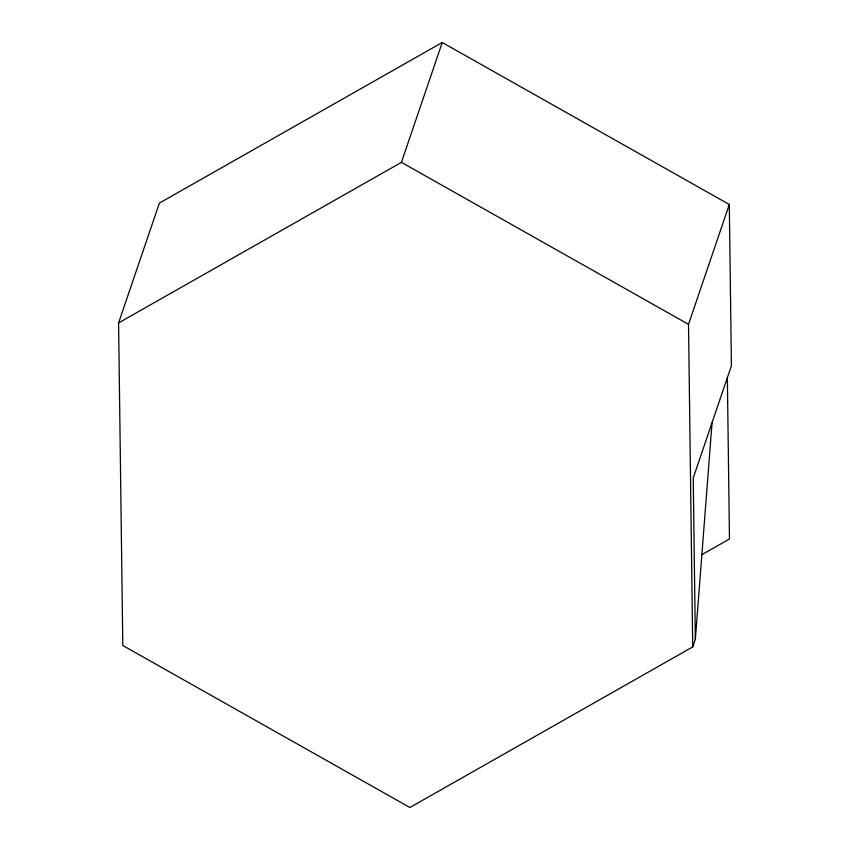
<?xml version="1.0" encoding="UTF-8"?>
<svg xmlns="http://www.w3.org/2000/svg" width="850" height="850" viewBox="0 0 850 850"><rect width="100%" height="100%" fill="white"/><g stroke="black" fill="none" stroke-linecap="round" stroke-linejoin="round"><path stroke-width="1.27" d="M695.353 639.211L693.239 477.923L731.414 365.776L729.311 204.489L442.234 42.5L159.386 203.086L118.586 322.926L122.804 645.511L409.881 807.5L692.729 646.914L695.353 639.211L712.056 422.673M118.586 322.926L401.434 162.35L442.234 42.5M692.729 646.914L688.511 324.339L729.311 204.489M701.76 554.731L729.47 538.996L727.356 377.708M401.434 162.35L688.511 324.339"/></g></svg>
